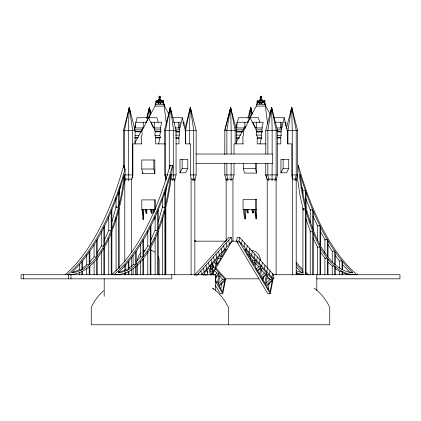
<?xml version="1.0" encoding="UTF-8"?>
<svg xmlns="http://www.w3.org/2000/svg" width="421" height="421" viewBox="0 0 421 421"><rect width="100%" height="100%" fill="white"/><g stroke="black" fill="none" stroke-linecap="round" stroke-linejoin="round"><path stroke-width="0.63" d="M302.888 274.724L302.946 208.374L305.393 208.374L305.336 274.724M306.02 274.724L306.072 211.042M230.619 108.76L230.645 107.45L236.497 130.389L236.497 143.882M226.151 240.707L226.151 180.246L226.409 178.957L226.951 178.957L227.75 180.241L228.74 178.946L229.866 178.951L231.04 180.235L231.161 163.506M250.684 109.413L250.727 107.45L252.353 113.817M271.598 108.76L271.629 107.45L277.476 130.389L277.476 174.92L276.123 180.235L276.118 274.881M267.203 267.688L267.203 179.867L267.388 178.946L267.935 178.946L268.73 180.235L269.724 178.946L270.85 178.946L272.024 180.235L272.145 163.506M291.679 108.76L291.711 107.45L297.558 130.389L297.558 174.92L296.205 180.235L296.205 274.881M292.432 274.892L292.232 130.389L291.711 107.45L286.348 128.479M170.673 178.946L171.821 178.946L172.863 180.235L173.731 178.946L174.362 178.946L174.715 180.235L174.768 178.946L174.768 274.881M194.797 180.235L196.139 174.92L196.139 130.389L190.355 107.45L185.55 130.389L185.55 143.882L190.576 143.882L190.576 174.92L191.081 178.946L191.902 178.946L192.95 180.235L193.813 178.946L194.444 178.946L194.797 180.235L194.591 178.946M226.209 178.957L226.151 180.246L224.793 174.92L224.798 163.132M148.908 117.933L149.376 107.45L150.981 113.817M123.485 167.847L123.774 165.258A280.265 118.112 90 0 1 65.081 274.724M169.995 166.553L170.137 165.258L172.584 165.258C169.989 192.902 164.553 220.815 151.749 245.68C144.061 259.736 131.694 275.729 113.891 274.724A280.265 118.112 90 0 0 172.584 165.258M128.821 110.634L129.289 107.45L135.073 130.389L135.073 143.882M131.589 252.611L131.589 179.867L132.662 174.92L132.662 130.389L129.289 107.45L123.506 130.389L123.506 167.716M149.092 109.36L149.376 107.45L150.713 113.817M169.805 110.634L170.273 107.45L176.057 130.389L176.057 174.92L174.715 180.235M172.863 180.235L173.647 174.92L173.647 130.389L170.273 107.45L164.49 130.389L164.49 143.882M189.887 110.634L190.355 107.45L191.555 113.181M192.95 180.235L193.728 174.92L193.728 130.389L190.355 107.45L185.056 128.479M235.15 143.882L235.144 130.389L230.645 107.45L226.877 130.389L226.877 154.033M248.948 118.28L250.727 107.45L252.105 114.459M118.885 194.976L120.374 185.998M165.253 194.976L166.737 185.998M175.967 143.882L179.067 143.882L178.872 137.751L179.372 135.088L179.225 131.473L179.625 127.942M229.892 111.27L230.645 107.45L231.171 110.634M213.089 275.187L213.931 270.892M215.405 280.696L216.131 276.976M250.1 110.634L250.727 107.45L251.253 110.634M220.736 288.838L221.83 283.254M215.284 285.233L220.33 293.711L222.777 293.711L225.688 278.828L215.931 268.077M273.408 277.586L270.256 293.711L267.809 293.711L236.518 241.159L237.249 237.439L239.696 237.439L273.892 275.108M239.696 237.439L238.965 241.159L270.256 293.711M241.496 243.943L242.222 240.223M244.022 246.727L244.754 243.006M270.75 111.907L271.629 107.45L276.129 130.389L276.129 174.92L275.087 180.235L274.218 178.946L273.176 178.946L272.024 180.235M246.553 249.511L247.28 245.79M249.079 252.295L249.811 248.574M251.611 255.084L252.337 251.358M254.137 257.868L254.863 254.147M256.668 260.652L257.394 256.931M259.194 263.435L259.92 259.715M257.663 271.94L257.905 270.698M290.585 113.181L291.711 107.45L296.21 130.389L296.21 174.92L295.168 180.235L294.3 178.946L293.258 178.946L292.432 179.867M261.72 266.219L262.451 262.499M264.251 269.003L264.977 265.283M262.878 280.696L263.609 276.976M266.777 271.792L267.509 268.072M269.308 274.576L270.035 270.856M268.093 289.459L269.308 283.254M271.834 277.36L272.561 273.639M160.496 127.968L161.696 122.248L151.118 122.248L153.86 127.968M158.654 143.882L159.896 137.946L160.417 137.367L159.775 135.388L160.522 131.826L161.043 131.336L160.285 129.857L160.68 127.968L153.397 127.968L148.487 117.733L143.487 127.942M262.02 127.942L263.209 122.248L252.784 122.248L255.579 127.942M260.089 143.882L261.246 138.346L261.788 137.751L261.267 135.088L261.909 132.01L262.351 131.473L261.825 129.857L262.225 127.942L255.11 127.942L250.106 117.733L245.201 127.968M147.103 118.28L149.376 107.45L150.502 115.096M132.189 178.167L132.889 174.92L132.889 143.882L141.845 143.882M134.683 127.968L135.394 124.769M135.967 122.211L136.962 117.733L156.959 117.733L158.175 122.248M280.902 127.968L282.175 122.248L274.897 122.248M273.666 117.733L284.18 117.733L281.902 127.968L276.808 127.968M116.38 206.064L111.907 221.925M162.743 206.064L158.27 221.925M179.041 127.942L180.341 122.248L173.447 122.248M172.51 117.733L182.372 117.733L180.046 127.942L175.115 127.942M236.16 127.942L237.176 123.474M237.465 122.195L238.486 117.733L258.447 117.733L259.72 122.248M277.192 143.882L280.854 143.882L280.665 137.367L281.16 135.388L280.965 131.336L281.46 129.857L281.46 127.968M146.64 118.28L149.376 107.45L149.434 108.76M231.161 154.033L231.161 130.389L230.645 107.45L224.798 130.389L224.793 154.618M230.645 107.45L224.798 130.389L236.497 130.389M247.964 118.28L250.727 107.45L250.937 116.622M265.777 154.033L265.777 130.389L271.629 107.45L271.94 109.36M232.939 241.37L232.939 178.941L234.034 174.92L234.029 163.506M125.084 169.11L122.595 177.567A280.265 118.112 90 0 1 67.528 274.724C89.757 275.371 102.603 252.742 110.449 235.034C118.196 215.852 122.969 195.47 125.084 174.92L125.084 169.11L124.484 168.979L123.774 165.258L123.863 166.548M158.601 103.219L158.906 102.898L158.064 102.624L159.117 102.219M262.33 102.877L261.067 102.598L261.578 102.192L262.115 102.192L261.999 102.545M108.755 216.652L108.755 230.308L104.129 240.759M155.123 216.652L155.123 230.308L150.497 240.759M180.004 172.82L180.004 159.301L187.792 159.301L187.792 168.321L185.614 172.82L180.004 172.82L182.182 168.321L182.182 159.301M280.939 172.82L280.939 159.301L288.727 159.301L288.727 168.321L286.548 172.82L280.939 172.82L283.117 168.321L283.117 159.301M275.087 180.235L275.718 178.946L276.071 178.946L276.123 180.235M295.168 180.235L295.8 178.946L296.152 178.946L296.205 180.235M134.857 142.735L143.393 127.279M146.234 122.127L155.081 106.097L155.081 104.361L164.479 104.361L164.479 106.097L168.905 114.112M236.402 142.166L245.254 126.137M247.464 122.127L256.31 106.097L256.31 104.361L265.709 104.361L265.709 106.097L270.135 114.112M212.079 269.003L213.242 267.04L212.526 263.383M216.583 261.43L218.457 258.284L220.904 258.284L220.32 255.273L215.515 260.562L218.094 263.004L220.904 258.284M213.221 271.187L211.3 274.418L210.084 268.219L213.221 271.187L210.774 271.187M215.689 267.04L213.647 270.471L209.816 266.84L214.615 261.552L215.689 267.04L213.242 267.04M217.668 263.725L216.51 265.662L215.784 261.941L217.668 263.725L215.831 263.725M226.119 249.521L222.541 255.536L221.214 254.284L226.019 248.995L226.119 249.521L224.898 249.521M211.774 275.06L231.955 241.159L231.229 237.439L228.782 237.439L194.581 275.108L197.028 275.108L231.229 237.439M96.983 253.3L101.419 245.98L101.419 231.097M143.345 253.3L147.787 245.98L147.787 231.097M265.904 143.882L257.21 143.882L257.21 138.346L257.631 137.751L256.552 135.088L256.552 132.01L256.878 131.473L262.351 131.473M124.795 261.741L124.795 178.946L125.6 180.235L126.395 178.946L127.389 178.946L128.51 180.235L129.689 178.946L130.836 178.946L131.589 179.867M165.127 143.882L155.654 143.882L155.654 137.946L156.054 137.367L160.417 137.367M155.565 104.361L155.881 101.866L157.849 101.882M258.757 101.882L257.11 101.866L256.794 104.361M158.501 100.735L158.817 100.151M259.731 100.735L260.041 100.151M94.083 244.627L94.083 256.963L89.257 262.441M140.788 256.531L136.078 262.02M157.749 101.598L158.064 101.019M258.978 101.598L259.294 101.019M157.312 101.882L156.517 103.029L156.412 100.951M156.054 137.367L154.996 135.388L154.996 131.826L155.417 131.336L161.043 131.336M231.045 180.235L232.192 178.941L232.945 178.946M202.343 275.071L203.217 274.108L203.459 275.334M158.37 102.898L158.064 103.219L159.096 103.219L158.796 102.898L159.096 102.624L158.58 102.219M160.143 102.877L159.838 103.192L160.864 103.192L160.564 102.877L160.864 102.598L160.348 102.192L159.838 102.598L161.101 102.877M160.369 103.192L160.68 102.877M259.599 102.898L259.294 103.219L260.32 103.219L260.02 102.898L260.325 102.624L259.81 102.219L259.294 102.624L260.557 102.898M259.831 103.219L260.136 102.898M261.373 102.877L261.067 103.192L262.094 103.192L261.794 102.877L262.094 102.598L261.578 102.192M261.599 103.192L261.904 102.877M159.701 100.582L159.701 101.177L159.975 100.908L159.701 100.582L160.238 100.582M210.332 267.645L211.184 266.84L213.021 266.84M211.5 268.856L213.205 267.246M214.573 275.308L216.883 273.118L219.33 273.118L215.405 268.793M215.168 277.06L219.33 273.118M215.547 277.823L219.062 274.497L217.362 283.18L215.268 279.66M218.504 283.259L222.583 279.397L225.03 279.397L220.23 274.108L218.183 284.559L218.688 285.401L225.03 279.397M249.711 254.284L248.385 255.536L244.806 249.521L244.906 248.995L249.711 254.284L247.264 254.284M251.674 261.783L252.963 260.562L255.41 260.562L250.606 255.273L250.016 258.284L252.832 263.004L255.41 260.562M256.105 269.261L258.662 266.84L261.109 266.84L256.305 261.552L255.231 267.04L257.273 270.471L261.109 266.84M260.662 276.623L264.362 273.118L266.809 273.118L262.009 267.83L260.446 275.797L261.72 277.939L266.809 273.118M265.53 283.686L270.061 279.397L272.508 279.397L267.709 274.108L265.662 284.559L266.167 285.401L272.508 279.397M159.033 100.151L158.496 99.961L159.175 100.003L159.175 97.493M158.285 101.019L157.749 100.835L159.038 100.735M158.285 101.598L156.991 101.693L157.917 101.598M260.578 100.151C259.299 100.619 259.836 99.267 260.404 100.003L260.941 100.003L260.115 99.861M259.899 100.735C259.104 101.172 258.61 100.461 260.267 100.735M259.515 101.598L258.22 101.693L259.147 101.598M259.725 99.961L260.652 99.861M89.194 252.132L89.194 264.762L86.747 264.762L84.868 266.504L82.216 268.135M135.562 252.132L135.562 264.762L133.11 264.762L131.231 266.504L128.579 268.135M103.682 290.706C98.356 295.237 94.246 301.083 91.257 307.372L91.257 324.78L329.743 324.78L329.743 307.372C326.191 299.799 320.886 292.99 314.055 288.106M160.154 99.677L160.385 100.093L160.048 100.351L160.469 100.724L161.459 100.456L161.706 100.893L160.806 101.082L161.317 101.624L162.217 101.314L162.406 102.835L162.943 102.835M161.317 101.624L162.106 101.419M261.383 99.677L261.615 100.093L261.278 100.351L261.694 100.724L262.936 100.677L262.03 100.893L262.541 101.624L263.335 101.308L263.709 101.598L262.799 101.419M262.541 101.624L263.335 101.419M81.858 261.83L81.858 269.861L79.411 269.861L71.786 272.629M128.221 261.83L128.221 269.861L125.774 269.861L118.154 272.629M160.469 100.724L161.338 100.456M261.694 100.724L262.567 100.456M159.664 96.22L159.664 97.119L160.59 97.119L160.59 97.493L159.617 97.493L159.617 100.003L160.922 99.877L160.585 100.351L161.001 100.724M159.617 100.003L160.469 99.677M262.23 100.724L261.815 100.351L262.146 99.877L260.846 100.003L260.846 97.493M68.155 274.592L71.844 274.434M114.517 274.592L118.212 274.434M158.67 100.735L157.749 100.835M159.349 97.119L158.817 97.119L158.817 97.493L159.349 97.493M158.738 99.73L159.422 99.73L158.496 99.961M259.967 99.73L260.652 99.73M158.885 99.861L159.422 99.861M160.048 100.109L160.922 100.093M261.278 100.109L262.146 100.093M160.048 100.351L160.585 100.351M260.041 100.335L260.578 100.335M261.278 100.351L261.815 100.351M157.991 100.603L158.67 100.603M160.806 100.561L161.338 100.561M259.22 100.603L259.899 100.603M262.03 100.561L262.567 100.561M160.922 100.456L161.706 100.677M262.151 100.456L262.936 100.677M258.978 100.835L259.51 100.835M160.806 101.082L161.848 101.624M262.03 101.082L263.078 101.624M159.701 101.177L160.238 101.177M161.569 101.419L162.217 101.314M262.799 101.308L263.446 101.314M157.238 101.466L157.917 101.461M258.462 101.466L259.147 101.461M161.569 101.308L162.48 101.598M162.406 101.677L162.943 101.677M263.725 101.677L263.635 102.835L262.878 101.814L263.709 101.814L263.725 100.998M162.48 101.814L161.653 101.814L162.406 102.835M161.653 102.029L162.185 101.814M262.878 102.029L263.414 101.814M157.312 102.071L157.849 102.071M160.454 102.545L160.985 102.545M261.462 102.545L262.215 102.545M158.464 102.571L159.001 102.571M259.91 102.571L260.446 102.571M163.137 101.677L163.137 103.292L163.674 103.292L163.922 103.85L166.39 124.337M264.367 101.677L264.367 103.292L264.904 103.292L265.151 103.85L267.53 123.69M257.11 103.434L257.647 103.434M155.565 103.876L156.102 103.876M163.137 103.292L163.39 103.85L163.922 103.85M264.367 103.292L264.614 103.85L265.151 103.85M155.081 106.097L164.479 106.097M256.31 106.097L265.709 106.097M147.024 122.248L135.325 122.248L135.325 127.968M182.756 122.248L184.009 122.248L184.009 126.063M248.411 122.248L236.839 122.248L236.839 127.942M284.575 122.248L285.827 122.248L285.827 126.042M134.241 127.968L143.95 127.942M235.739 127.942L245.669 127.968M134.241 129.857L142.44 129.857M154.349 127.968L154.349 129.857L160.285 129.857M175.762 129.857L179.625 129.857M235.739 129.857L243.306 129.857M256.015 127.942L256.015 129.857L261.825 129.857M276.955 129.857L281.46 129.857M123.506 130.389L135.073 130.389M164.49 130.389L176.057 130.389M185.061 130.389L196.139 130.389M265.777 130.389L277.476 130.389M286.901 130.389L297.558 130.389M135.02 131.336L141.414 131.336M277.044 131.336L280.965 131.336M175.973 131.473L179.225 131.473M236.607 131.473L242.964 131.473M135.194 131.826L141.472 131.826M154.996 131.826L160.522 131.826M277.307 131.826L281.16 131.826M175.552 132.01L179.372 132.01M236.113 132.01L242.349 132.01M256.552 132.01L261.909 132.01M175.446 135.088L179.372 135.088M236.128 135.088L240.596 135.088M256.552 135.088L261.267 135.088M135.199 135.388L138.983 135.388M154.996 135.388L159.775 135.388M277.281 135.388L281.16 135.388M134.699 137.367L138.456 137.367M277.45 137.367L280.665 137.367M175.71 137.751L178.872 137.751M236.218 137.751L239.296 137.751M257.631 137.751L261.788 137.751M134.852 137.946L137.904 137.946M155.654 137.946L159.896 137.946M277.092 137.946L280.854 137.946M175.989 138.346L179.067 138.346M236.486 138.346L239.096 138.346M257.21 138.346L261.246 138.346M243.227 143.882L234.029 143.882L234.034 154.033M195.918 154.033L272.555 154.033L272.555 163.506L195.918 163.506M182.182 168.321L187.792 168.321M283.117 168.321L288.727 168.321M243.391 168.568L255.458 168.568L256.468 173.073L244.401 173.073L243.391 168.568L243.391 163.416M141.777 169.01L153.844 169.01L154.854 173.515L142.787 173.515L141.777 169.01L141.777 159.991L154.854 159.991L154.854 173.515M125.084 174.92L132.889 174.92M164.764 143.882L164.764 174.92L167.995 174.92M171.452 174.92L176.057 174.92M190.576 174.92L196.139 174.92M224.793 174.92L234.034 174.92M265.777 163.506L265.777 174.92L277.476 174.92M284.18 117.733L286.506 127.942L286.927 127.942L287.332 131.473L287.18 135.088L287.68 137.751L287.485 143.882L291.832 143.882L291.832 174.92L297.558 174.92M164.764 174.92L166.037 178.946M301.652 186.977L302.888 190.708L305.336 190.708L305.336 204.311M155.37 209.695L141.803 209.695L141.803 199.896L155.37 199.896L155.37 209.042M302.946 209.884L305.393 209.884M248.058 209.348L248.058 212.91L247.374 212.91L246.359 209.348M251.632 209.348L252.647 212.91L253.353 212.91L253.353 209.348M146.797 209.695L146.797 213.258L146.087 213.258L145.071 209.695M152.065 209.695L152.065 213.258L151.381 213.258L150.371 209.695M245.306 209.348L245.306 218.904L244.454 218.904L243.438 209.348M256.421 209.348L256.421 218.904L255.779 218.904L254.763 209.348M142.009 209.695L143.019 219.246L143.666 219.246L143.666 209.695M154.133 219.246L154.991 219.246L154.786 217.336M313.013 216.205L317.56 225.872L320.007 225.872L320.007 244.854M108.755 230.308L111.202 230.308L111.202 211.453M155.123 230.308L157.57 230.308L157.57 211.453M194.755 241.159L226.077 241.159M101.419 245.98L103.866 245.98L103.866 227.219M147.787 245.98L150.234 245.98L150.234 227.219M313.071 237.991L317.56 247.053L320.007 247.053L320.007 274.724M250.921 250.432L252.142 250.432A10.667 9.678 -90 0 1 260.488 260.204M327.801 244.333L332.237 251.179L334.684 251.179L334.684 264.13M94.083 256.963L96.53 256.963L96.53 240.733M335.474 255.705L339.573 260.988L342.02 260.988L342.02 269.44M328.259 262.394L332.237 266.072L334.684 266.072L334.684 274.724M302.973 272.734L301.746 272.734L296.231 267.103M352.787 272.734C337.084 271.356 326.801 256.899 319.65 244.259C308.54 222.641 302.952 198.601 300.157 174.583C311.172 210.068 325.822 246.248 352.787 272.734L350.34 272.734L342.589 264.709M215.505 274.724L21.05 274.724L21.05 278.828L171.81 278.828L171.81 274.724M225.688 278.828L258.62 278.828M261.894 278.828L263.157 278.828M266.935 278.828L269.456 278.828M316.629 278.828L399.95 278.828L399.95 274.724L273.166 274.724L273.166 278.828L238.965 241.159L231.95 241.159L201.617 274.576L200.891 270.856M354.587 274.724L347.82 274.434L342.336 272.65M302.967 272.682L301.736 272.629L296.326 270.871M302.91 274.487L301.678 274.434L296.195 272.65M305.983 274.618L308.446 274.724A280.265 118.112 90 0 1 305.709 272.303M302.92 274.592L299.231 274.434L296.184 273.445M335.121 268.566L339.91 271.513M262.146 99.877L261.162 99.866M160.922 99.877L159.933 99.866M303.031 271.656L296.447 264.709M206.427 275.308L204.117 273.118L208.916 267.83L210.358 275.187M204.385 274.497L205.264 275.329M236.518 241.159L238.207 243.012M249.906 257.194L252.963 260.562M255.605 263.472L258.662 266.84M261.304 269.75L264.362 273.118M267.003 276.029L270.061 279.397M194.744 240.223L196.012 241.612M212.137 263.899L213.405 265.293M211.447 264.435L213.194 266.361M210.311 265.877L211.184 266.84M214.268 270.235L216.883 273.118M219.53 276.029L222.583 279.397M325.238 258.578L320.602 252.068M154.349 129.857L155.417 131.336M213.463 289.174L212.7 288.106L217.736 292.311L220.957 295.726L225.061 301.31L228.392 307.372L228.392 324.78M215.378 281.281L222.777 293.711M206.201 269.977L207.885 272.803M325.238 240.133L320.47 231.608M256.015 129.857L256.878 131.473M310.566 210.621L305.888 198.865M310.566 232.108L305.925 218.846M265.777 174.92L267.203 179.867M252.342 209.348L253.353 212.91M247.048 209.348L248.058 212.91M151.055 209.695L152.065 213.258M145.782 209.695L146.797 213.258M303.283 209.884L300.089 195.733L297.037 175.61M182.372 117.733L184.651 127.968L185.093 127.968L185.093 129.857L185.593 131.336L185.698 143.882M265.904 174.92L266.609 178.167M171.342 112.544L170.273 107.45L165.469 130.389L165.469 174.92L166.332 179.051M130.489 113.181L129.289 107.45L124.484 130.389L124.484 168.979M124.874 176.778L125.6 180.235M228.703 240.223L229.429 243.943M226.172 243.006L226.903 246.727M223.646 245.79L224.372 249.511M221.114 248.574L221.846 252.295M218.588 251.358L219.315 255.084M216.057 254.147L216.789 257.868M213.531 256.931L214.257 260.652M211.005 259.715L211.731 263.435M208.474 262.499L209.2 266.219M205.948 265.283L206.674 269.003M206.832 269.666L207.911 275.187M203.417 268.072L204.148 271.792M198.359 273.639L198.601 274.881M292.442 111.907L291.711 107.45L287.943 130.389L287.943 143.882M268.73 180.235L267.861 174.92L267.861 163.506M227.75 180.241L226.872 174.92L226.872 163.506M255.41 209.348L256.421 218.904M244.296 209.348L245.306 218.904M153.975 209.695L154.244 212.242M153.118 209.695L153.46 212.879M142.651 209.695L143.666 219.246M291.832 174.92L292.158 178.167M190.413 108.76L190.355 107.45L189.345 130.389L189.345 143.882M170.358 109.413L170.273 107.45L169.258 130.389L169.258 169.026M129.347 108.76L129.289 107.45L128.279 130.389L128.51 180.235M165.59 274.724L165.532 208.374M164.853 211.042L164.906 274.724M162.411 217.61L162.459 274.724M119.217 268.177L119.169 208.374M119.222 271.45L119.222 272.761M118.485 211.042L118.538 268.161M118.538 271.44L118.538 272.755M116.043 217.61L116.091 270.787M342.699 261.83L342.699 269.861M342.699 271.724L342.699 274.724M342.02 274.724L342.02 271.308L339.573 271.308L339.573 274.724M339.573 260.988L339.573 268.14M335.363 252.132L335.363 264.762M335.363 266.698L335.363 274.724M332.237 251.179L332.237 262.188M332.237 266.072L332.237 274.724M328.027 240.733L328.027 256.963M328.027 259.01L328.027 274.724M327.343 256.1L327.343 239.528L324.896 239.528L324.896 253.553M327.343 274.724L327.343 258.147L324.896 258.147L324.896 274.724M320.691 227.219L320.691 245.98M320.691 248.18L320.691 274.724M317.56 225.872L317.56 240.275M317.56 247.053L317.56 274.724M316.803 274.724L316.803 290.406M313.356 211.453L313.356 230.308M313.356 233.018L313.356 274.724M312.671 228.487L312.671 209.784L310.224 209.784L310.224 222.683M312.671 274.724L312.671 231.203L310.224 231.203L310.224 274.724M306.072 192.718L306.072 207.574M302.888 190.708L302.888 193.302M280.539 122.248L280.539 127.968M272.145 154.033L272.145 130.389L271.629 107.45L267.861 130.389L267.861 154.033M264.904 103.292L264.904 101.677L264.267 101.677L264.267 100.998M264.804 100.998L264.804 101.677M264.614 103.85L264.614 104.361M261.699 99.677L261.378 100.003L261.378 97.493M261.425 97.119L261.425 96.22L260.404 96.22L260.404 97.119M261.283 97.119L261.283 97.493M260.888 96.22L260.888 97.119M260.578 97.119L260.578 97.493M260.404 97.493L260.404 100.003M258.541 101.882L257.747 103.029L257.747 101.866M258.284 101.866L258.284 103.029M258.205 101.14L258.22 101.882M257.668 101.866L257.641 100.951M257.226 101.14L257.226 101.866M256.468 163.411L256.468 173.073M256.278 122.248L256.278 127.942M255.61 199.549L255.61 209.348M255.458 163.416L255.458 168.568M252.647 211.721L252.647 212.91M244.89 122.248L244.89 127.968M244.248 127.968L244.248 129.857L243.18 131.336L243.596 131.826L243.596 135.388L242.543 137.367L242.943 137.946L242.943 143.882M215.447 274.724L215.447 290.406M194.849 178.946L194.849 274.881M191.081 178.946L191.081 274.881M178.715 122.248L178.715 127.942M165.853 178.946L165.853 180.262M165.853 190.118L165.853 192.744M165.853 207.858L165.853 274.881M165.59 190.708L165.59 204.311M164.853 192.718L164.853 207.574L162.401 207.574L162.401 198.533M163.674 103.292L163.674 101.677L163.038 101.677L163.038 100.998M163.574 100.998L163.574 101.677M163.39 103.85L163.39 104.361M162.495 100.998L162.495 101.677M160.196 97.119L160.196 96.22L159.175 96.22L159.175 97.119M160.148 97.493L160.148 100.003M160.054 97.119L160.054 97.493M159.133 274.971L159.133 260.204A10.667 9.678 90 0 0 158.338 256.699M158.249 209.784L158.249 228.487M158.249 231.203L158.249 274.724M157.57 233.018L157.57 274.724M157.054 101.866L157.054 103.029M156.975 101.14L156.991 101.882M155.996 101.14L155.996 101.866M155.123 238.233L155.123 274.724M154.639 122.248L154.639 127.968M154.36 199.896L154.36 209.695M153.844 159.991L153.844 169.01M150.913 225.872L150.913 244.854M150.913 247.053L150.913 274.724M150.234 248.18L150.234 274.724M147.787 251.416L147.787 274.724M143.577 239.528L143.577 256.1M143.577 258.147L143.577 274.724M143.251 122.248L143.251 127.942M143.019 217.973L143.019 219.246M142.898 240.733L142.898 256.963L140.451 256.963L140.451 243.98M142.898 259.01L142.898 274.724M142.787 172.226L142.787 173.515M142.582 127.942L142.582 129.857L141.714 131.473L142.04 132.01L142.04 135.088L140.961 137.751L141.382 138.346L141.382 143.882M140.451 260.973L140.451 274.724M137.546 264.056L137.546 274.971M136.241 251.179L136.241 264.13M136.241 266.072L136.241 274.724M135.562 266.698L135.562 274.724M133.11 255.289L133.11 264.762M133.11 268.551L133.11 274.724M131.589 257.199L131.589 266.377M131.589 268.998L131.589 274.892M128.905 260.988L128.905 269.44M128.905 271.308L128.905 274.724M128.221 271.724L128.221 274.724M125.774 264.299L125.774 269.861M125.774 272.324L125.774 274.724M124.795 265.683L124.795 270.94M124.795 272.913L124.795 274.881M119.222 190.708L119.222 204.311M118.485 192.718L118.485 207.574L116.038 207.574L116.038 197.886M111.886 209.784L111.886 228.487M111.886 231.203L111.886 274.724M111.202 233.018L111.202 274.724M108.755 238.233L108.755 274.724M104.55 225.872L104.55 244.854M104.55 247.053L104.55 274.724M104.198 278.644L104.198 296.289M103.866 248.18L103.866 274.724M101.419 251.416L101.419 274.724M97.214 239.528L97.214 256.1M97.214 258.147L97.214 274.724M96.53 259.01L96.53 274.724M94.083 262.283L94.083 274.724M89.878 251.179L89.878 264.13M89.878 266.072L89.878 274.724M89.194 266.698L89.194 274.724M86.747 254.658L86.747 264.762M86.747 268.551L86.747 274.724M82.542 260.988L82.542 269.44M82.542 271.308L82.542 274.724M81.858 271.724L81.858 274.724M79.411 264.299L79.411 269.861M79.411 272.324L79.411 274.724M70.975 274.724L70.975 278.828M68.528 274.724L68.528 278.828M23.497 274.724L23.497 278.828M302.546 269.272A280.265 118.112 90 0 1 295.968 262.136M137.546 260.204A10.667 9.678 -90 0 1 140.951 252.858M143.772 251.027A10.667 9.678 -90 0 1 144.819 250.663M150.792 250.432A10.667 9.678 90 0 1 154.86 252.132M170.137 165.258A280.265 118.112 -90 0 1 111.444 274.724M124.4 174.583C121.611 198.601 116.022 222.641 104.913 244.259C97.761 256.899 87.479 271.356 71.775 272.734C98.735 246.248 113.386 210.068 124.4 174.583M170.768 174.583C167.974 198.601 162.385 222.641 151.276 244.259C144.124 256.899 133.841 271.356 118.138 272.734C145.098 246.248 159.748 210.068 170.768 174.583M224.761 280.775L222.577 291.937L219.115 286.122L224.761 280.775M249.442 255.663L249.195 256.905L248.811 256.257L249.442 255.663M255.142 261.941L254.41 265.662L253.258 263.725L255.142 261.941M260.841 268.219L259.625 274.418L257.705 271.187L260.841 268.219M266.54 274.497L264.841 283.18L262.146 278.655L266.54 274.497M272.24 280.775L270.056 291.937L266.593 286.122L272.24 280.775M222.109 256.257L221.725 256.905L221.483 255.663L222.109 256.257M159.117 100.598L159.117 101.177L159.117 100.598M260.341 100.598L260.341 101.177L260.341 100.598M261.204 100.908L260.931 101.177L260.931 100.582L261.204 100.908M261.815 97.119L260.041 97.119L260.041 97.493L261.815 97.493L261.815 97.119M163.674 100.866L162.38 100.998L163.674 100.866M264.904 100.866L263.609 100.998L264.904 100.866M157.101 100.951L155.881 101.14L157.101 100.951M258.326 100.951L257.105 101.14L258.326 100.951M256.626 199.549L243.054 199.549L243.054 209.348L256.626 209.348L256.626 199.549M357.034 274.724C339.231 275.729 326.864 259.736 319.176 245.68C306.367 220.815 300.936 192.902 298.342 165.258A280.265 118.112 90 0 0 357.034 274.724"/></g></svg>
